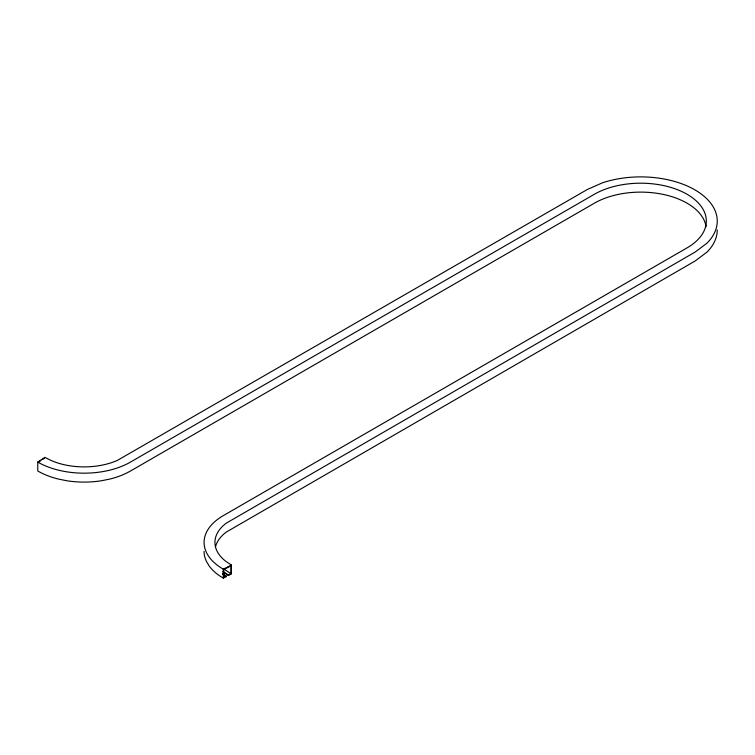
<?xml version="1.0" encoding="UTF-8"?>
<svg xmlns="http://www.w3.org/2000/svg" width="755" height="755" viewBox="0 0 755 755"><rect width="100%" height="100%" fill="white"/><g stroke="black" fill="none" stroke-linecap="round" stroke-linejoin="round"><path stroke-width="1.13" d="M706.067 226.698A65.591 37.873 0 0 0 663.164 194.403A65.591 37.873 0 0 0 594.336 203.218L130.511 470.997A65.591 37.873 0 0 1 109.239 479.208L101.113 480.803A65.591 37.873 0 0 1 67.157 480.803L59.032 479.208A65.591 37.873 0 0 1 37.75 470.997L37.75 462.079L44.894 457.37L50.812 460.361A54.728 31.597 0 0 0 117.45 460.361L587.182 189.571L602.462 182.804A76.529 44.186 0 0 1 694.836 189.826A76.529 44.186 0 0 1 707.001 243.157L695.27 251.981L226.236 523.177A54.728 31.597 0 0 0 226.236 561.644L231.426 565.061L231.426 573.989L228.369 575.537L223.008 572.007M38.194 462.343L40.874 460.578M42.667 459.399L44.451 458.219M222.678 573.602L226.34 576.565L223.282 578.113L223.282 569.185L231.426 565.061M226.34 576.008L223.791 577.301L223.791 569.487L230.917 565.882L230.917 573.687L228.369 574.98L223.008 571.45M230.917 573.687L225.698 570.251A55.408 31.993 0 0 1 223.999 568.902M222.678 574.159L226.34 576.565M228.369 574.98L228.369 575.537M223.282 578.113A65.591 37.873 0 0 1 209.06 565.825L206.304 561.135A65.591 37.873 0 0 1 204.067 551.339M37.75 462.079A65.591 37.873 0 0 0 130.511 462.079L594.336 194.29A65.591 37.873 0 0 1 687.107 194.29A65.591 37.873 0 0 1 687.107 247.848L223.282 515.637A65.591 37.873 0 0 0 223.282 569.185M717.25 229.992A76.529 44.186 0 0 1 707.001 252.085L695.27 260.909L226.236 532.105A54.728 31.597 0 0 0 215.401 547.215"/></g></svg>
